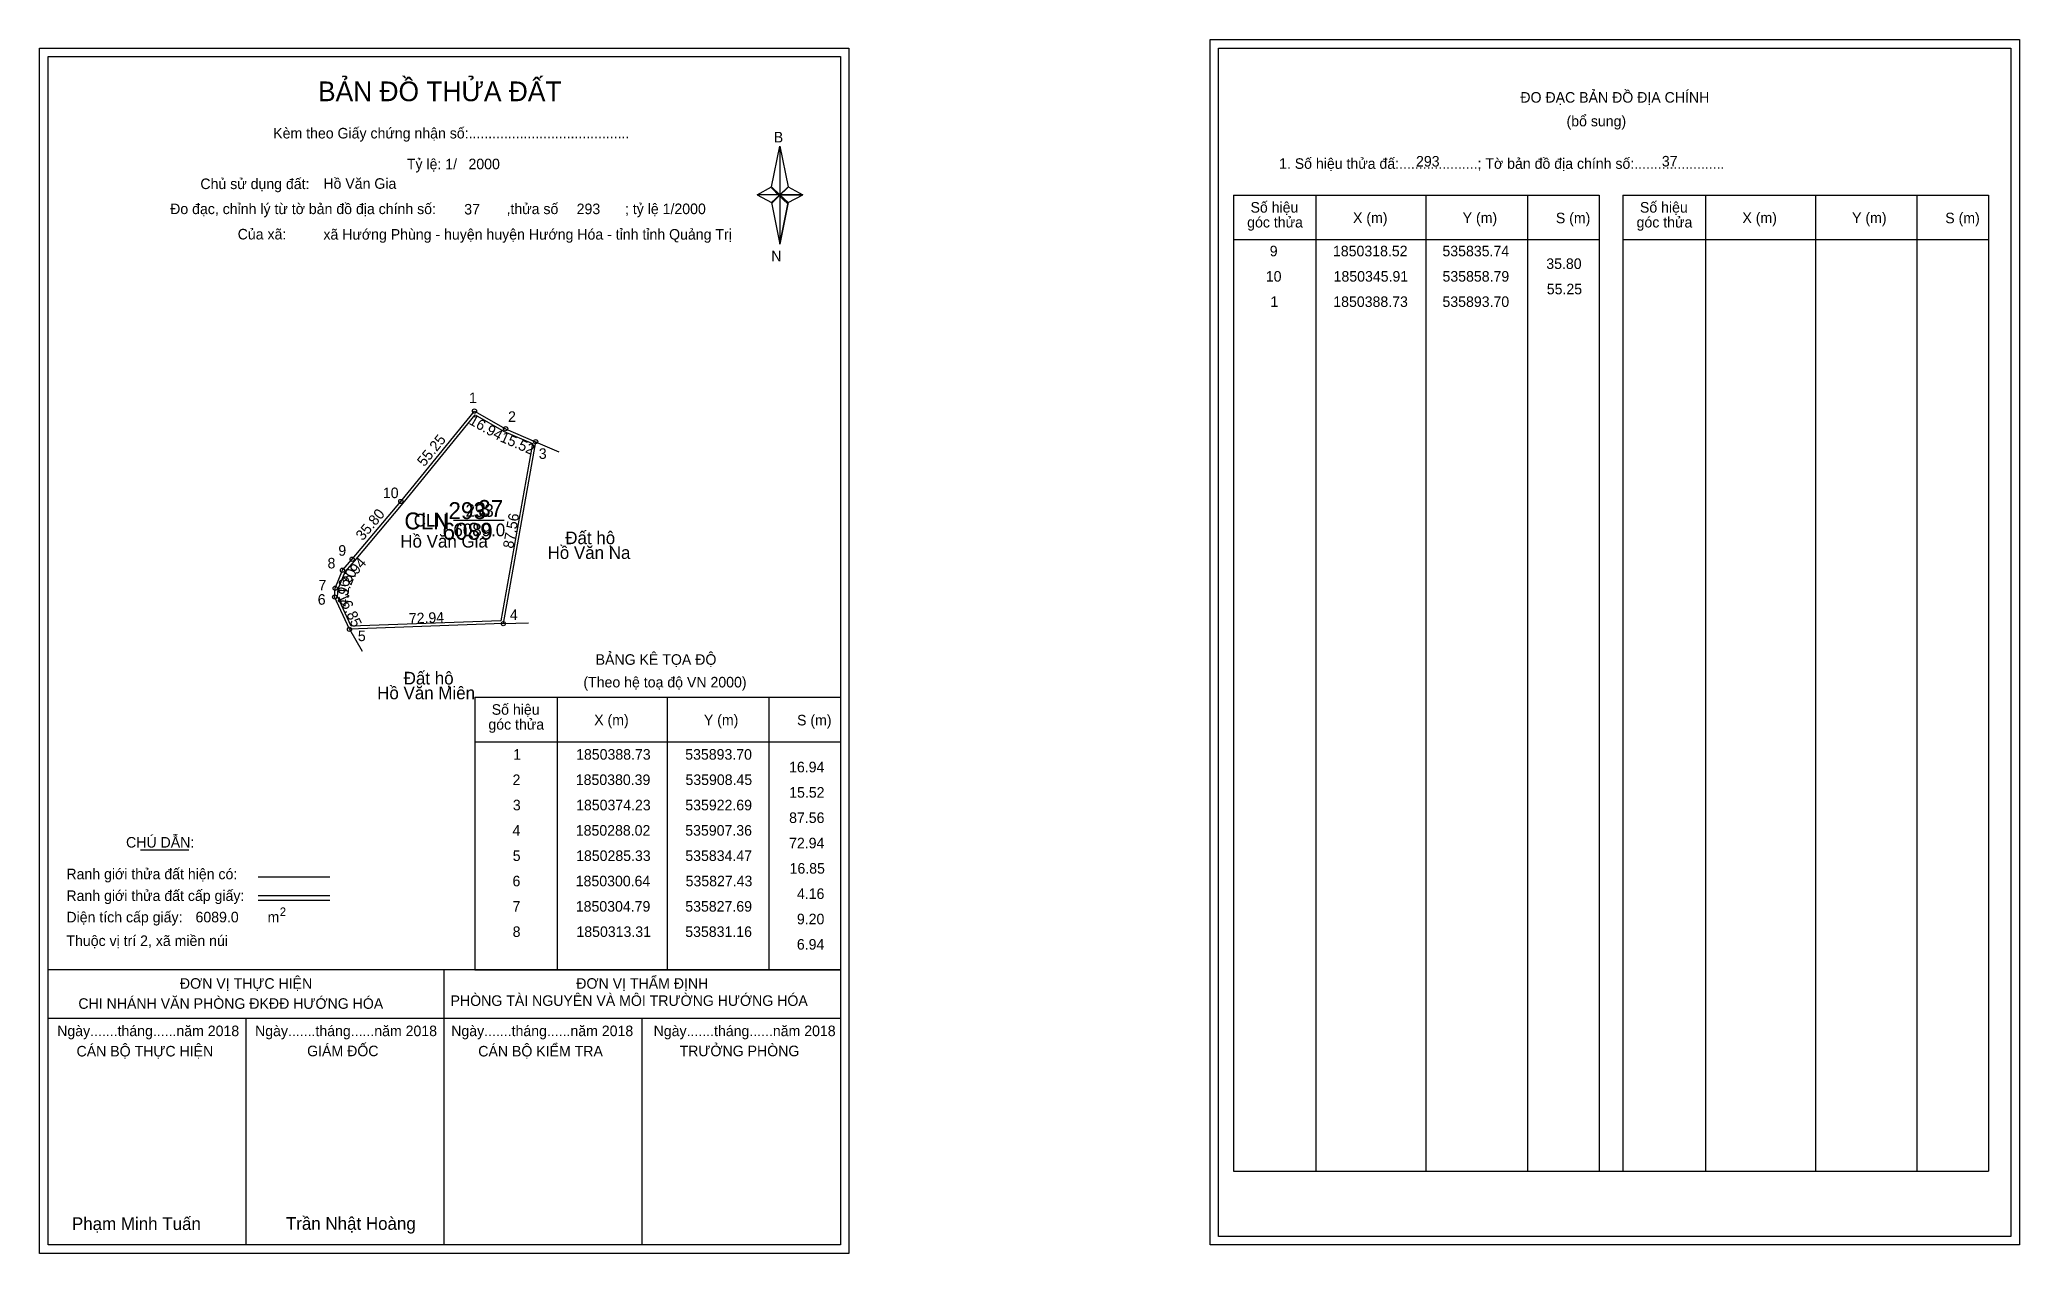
# Model space of a CAD drawing. Extents: x 535688 to 536626, y 1849990 to 1850565.
import ezdxf

# ---------------------------------------------------------------- set-up
doc = ezdxf.new("R2010")
doc.units = 0
for name, color, linetype in [('Level 1', 7, 'Continuous'), ('Level 10', 7, 'Continuous'), ('Level 11', 7, 'Continuous'), ('Level 13', 7, 'Continuous'), ('Level 2', 7, 'Continuous'), ('Level 27', 7, 'Continuous'), ('Level 3', 7, 'Continuous'), ('Level 36', 7, 'Continuous'), ('Level 4', 7, 'Continuous'), ('Level 49', 7, 'Continuous'), ('Level 5', 7, 'Continuous'), ('Level 53', 7, 'Continuous'), ('Level 55', 7, 'Continuous'), ('Level 6', 7, 'Continuous'), ('Level 63', 7, 'Continuous'), ('Level 7', 7, 'Continuous'), ('Level 9', 7, 'Continuous')]:
    doc.layers.add(name, color=color, linetype=linetype)

msp = doc.modelspace()

# ---------------------------------------------------------------- linework, layer by layer
at = {"layer": 'Level 1'}
for p, q in [((536246.3, 1850560.76), (536246.3, 1850560.76)), ((535691.65, 1850556.76), (535691.65, 1850556.76)), ((536034.5, 1850494.99), (536038.43, 1850514.27)), ((536038.43, 1850514.27), (536038.43, 1850491.22)), ((536038.43, 1850514.27), (536042.37, 1850494.99)), ((536027.61, 1850491.22), (536034.5, 1850494.99)), ((536034.5, 1850494.99), (536038.43, 1850491.22)), ((536038.14, 1850490.79), (536034.5, 1850494.55)), ((536042.07, 1850494.55), (536038.14, 1850490.79)), ((536038.14, 1850490.79), (536042.07, 1850494.55)), ((536042.37, 1850494.99), (536038.43, 1850491.22)), ((536038.43, 1850491.22), (536034.5, 1850487.54)), ((536038.14, 1850490.79), (536034.5, 1850487.1)), ((536034.5, 1850487.1), (536038.14, 1850490.79)), ((536034.5, 1850487.54), (536038.43, 1850467.82)), ((536042.07, 1850487.1), (536038.14, 1850490.79)), ((536038.43, 1850491.22), (536038.43, 1850467.82)), ((536038.43, 1850491.22), (536049.25, 1850491.22)), ((536038.43, 1850491.22), (536042.37, 1850487.54)), ((536042.37, 1850487.54), (536038.43, 1850467.82)), ((536042.37, 1850487.54), (536049.25, 1850491.22)), ((536253.36, 1850491.05), (536426.57, 1850491.05)), ((536292.54, 1850028.52), (536292.54, 1850491.05)), ((536344.69, 1850028.52), (536344.69, 1850491.05)), ((536392.63, 1850491.05), (536392.63, 1850028.52)), ((536426.57, 1850491.05), (536426.57, 1850028.52)), ((536437.88, 1850491.05), (536611.08, 1850491.05)), ((536477.06, 1850028.52), (536477.06, 1850491.05)), ((536529.2, 1850028.52), (536529.2, 1850491.05)), ((536577.15, 1850491.05), (536577.15, 1850028.52)), ((536611.08, 1850491.05), (536611.08, 1850028.52)), ((536253.36, 1850469.99), (536426.57, 1850469.99)), ((536437.88, 1850469.99), (536611.08, 1850469.99)), ((535893.84, 1850253.1), (536067.04, 1850253.1)), ((535933.02, 1850124.05), (535933.02, 1850253.1)), ((535985.16, 1850124.05), (535985.16, 1850253.1)), ((536033.11, 1850253.1), (536033.11, 1850124.05)), ((535893.84, 1850232.05), (536067.04, 1850232.05)), ((535735.49, 1850180.89), (535758.29, 1850180.89)), ((535791.22, 1850168.08), (535825.24, 1850168.08)), ((535791.22, 1850159.18), (535825.24, 1850159.18)), ((535791.22, 1850156.99), (535825.24, 1850156.99)), ((535905.31, 1850124.05), (535691.65, 1850124.05)), ((536067.04, 1850124.05), (535857.36, 1850124.05)), ((535879.35, 1849993.61), (535879.35, 1850124.05)), ((535893.84, 1850124.05), (536067.04, 1850124.05)), ((536067.05, 1850100.95), (535691.65, 1850100.95)), ((535785.5, 1849993.61), (535785.5, 1850100.95)), ((535973.2, 1849993.61), (535973.2, 1850100.95)), ((536253.36, 1850028.52), (536611.08, 1850028.52)), ((536621.7, 1849997.61), (536621.7, 1849997.61)), ((536067.04, 1849993.61), (536067.04, 1849993.61))]:
    msp.add_line(p, q, dxfattribs=at)
for points in [[(536034.5, 1850494.99), (536038.43, 1850514.27), (536038.43, 1850491.22)], [(536038.43, 1850491.22), (536042.37, 1850494.99), (536049.25, 1850491.22)], [(536027.61, 1850491.22), (536034.5, 1850487.54), (536038.43, 1850491.22)], [(536038.43, 1850491.22), (536038.43, 1850467.82), (536042.37, 1850487.54)]]:
    msp.add_lwpolyline(points, close=True, dxfattribs=at)
at = {"layer": 'Level 10'}
for points in [[(535907.36, 1850288.02), (535834.47, 1850285.33), (535827.43, 1850300.64), (535827.69, 1850304.79), (535831.16, 1850313.31), (535835.74, 1850318.52), (535858.79, 1850345.91), (535893.7, 1850388.73), (535908.45, 1850380.39), (535922.69, 1850374.23)], [(535906.18, 1850289.38), (535835.35, 1850286.76), (535828.85, 1850300.9), (535829.07, 1850304.47), (535832.37, 1850312.56), (535836.8, 1850317.61), (535859.87, 1850345.02), (535894.04, 1850386.93), (535907.83, 1850379.13), (535921.12, 1850373.38)]]:
    msp.add_lwpolyline(points, close=True, dxfattribs=at)
at = {"layer": 'Level 11'}
for centre in [(535893.7, 1850388.73), (535908.45, 1850380.39), (535922.69, 1850374.23), (535858.79, 1850345.91), (535835.74, 1850318.52), (535827.69, 1850304.79), (535831.16, 1850313.31), (535827.43, 1850300.64), (535834.47, 1850285.33), (535907.36, 1850288.02), (535907.36, 1850288.02)]:
    msp.add_circle(centre, 1, dxfattribs=at)
at = {"layer": 'Level 27'}
for p, q in [((535922.69, 1850374.23), (535933.7, 1850369.46)), ((535907.36, 1850288.02), (535919.35, 1850288.46)), ((535834.47, 1850285.33), (535840.41, 1850274.9))]:
    msp.add_line(p, q, dxfattribs=at)
at = {"layer": 'Level 3'}
for p, q in [((536253.36, 1850491.05), (536253.36, 1850028.52)), ((536437.88, 1850491.05), (536437.88, 1850028.52)), ((535893.84, 1850253.1), (535893.84, 1850124.05))]:
    msp.add_line(p, q, dxfattribs=at)
at = {"layer": 'Level 63'}
for points in [[(535687.65, 1850560.76), (536071.05, 1850560.76), (536071.05, 1849989.61), (535687.65, 1849989.61)], [(536242.3, 1850564.76), (536625.7, 1850564.76), (536625.7, 1849993.61), (536242.3, 1849993.61)], [(536246.3, 1850560.76), (536621.7, 1850560.76), (536621.7, 1849997.61), (536246.3, 1849997.61)], [(535691.65, 1850556.76), (536067.05, 1850556.76), (536067.05, 1849993.61), (535691.65, 1849993.61)]]:
    msp.add_lwpolyline(points, close=True, dxfattribs=at)
at = {"layer": 'Level 9'}
msp.add_line((535883.7, 1850337.03), (535907.78, 1850337.03), dxfattribs=at)

# ---------------------------------------------------------------- texts
at = {"layer": 'Level 1'}
for s, height, p in [('BẢN ĐỒ THỬA ĐẤT', 9.3313, (535819.58, 1850535.57)), ('ĐO ĐẠC BẢN ĐỒ ĐỊA CHÍNH', 5, (536389.25, 1850534.88)), ('Kèm theo Giấy chứng nhận số:.........................................', 5, (535798.35, 1850517.91)), ('B', 5, (536035.52, 1850516.03)), ('(bổ sung)', 5, (536411.13, 1850523.64)), ('1. Số hiệu thửa đấ:....................; Tờ bản đồ địa chính số:.......................', 5, (536274.91, 1850503.52)), ('Chủ sử dụng đất:', 5, (535763.83, 1850493.92)), ('Đo đạc, chỉnh lý từ tờ bản đồ địa chính số:                  ,thửa số                 ; tỷ lệ 1/2000', 5, (535749.51, 1850482.06)), ('Số hiệu', 5, (536261.39, 1850482.78)), ('Số hiệu', 5, (536445.91, 1850482.78)), ('Của xã:', 5, (535781.51, 1850470.06)), ('góc thửa', 5, (536259.81, 1850475.72)), ('X (m)', 5, (536309.96, 1850477.83)), ('Y (m)', 5, (536361.91, 1850477.83)), ('S (m)', 5, (536406.07, 1850477.73)), ('góc thửa', 5, (536444.32, 1850475.72)), ('X (m)', 5, (536494.47, 1850477.83)), ('Y (m)', 5, (536546.43, 1850477.83)), ('S (m)', 5, (536590.58, 1850477.73)), ('N', 5, (536034.32, 1850459.69)), ('BẢNG KÊ TỌA ĐỘ', 5, (535951.11, 1850268.51)), ('(Theo hệ toạ độ VN 2000)', 5, (535945.3, 1850257.79)), ('Số hiệu', 5, (535901.87, 1850244.84)), ('góc thửa', 5, (535900.29, 1850237.78)), ('X (m)', 5, (535950.43, 1850239.89)), ('Y (m)', 5, (536002.39, 1850239.89)), ('S (m)', 5, (536046.54, 1850239.79)), ('CHÚ DẪN:', 5, (535728.61, 1850181.9)), ('Ranh giới thửa đất hiện có:', 5, (535700.35, 1850166.9)), ('Ranh giới thửa đất cấp giấy:', 5, (535700.35, 1850156.62)), ('Diện tích cấp giấy:', 5, (535700.35, 1850146.46)), ('m', 5, (535795.66, 1850146.5)), ('2', 4, (535801.45, 1850149.52)), ('Thuộc vị trí 2, xã miền núi', 5, (535700.35, 1850135.26)), ('ĐƠN VỊ THỰC HIỆN', 5, (535754.12, 1850115.02)), ('ĐƠN VỊ THẨM ĐỊNH', 5, (535941.92, 1850115.02)), ('CHI NHÁNH VĂN PHÒNG ĐKĐĐ HƯỚNG HÓA', 5, (535706.03, 1850105.5)), ('PHÒNG TÀI NGUYÊN VÀ MÔI TRƯỜNG HƯỚNG HÓA', 5, (535882.37, 1850106.88)), ('Ngày.......tháng......năm 2018', 5, (535695.98, 1850092.55)), ('Ngày.......tháng......năm 2018', 5, (535789.73, 1850092.55)), ('GIÁM ĐỐC', 5, (535814.41, 1850083.04)), ('Ngày.......tháng......năm 2018', 5, (535882.68, 1850092.55)), ('CÁN BỘ KIỂM TRA', 5, (535895.49, 1850082.92)), ('Ngày.......tháng......năm 2018', 5, (535978.59, 1850092.55)), ('TRƯỞNG PHÒNG', 5, (535990.87, 1850083.04)), ('CÁN BỘ THỰC HIỆN', 5, (535705.15, 1850082.92)), ('Phạm Minh Tuấn', 6, (535702.97, 1850000.69)), ('Trần Nhật Hoàng', 6, (535804.35, 1850000.79))]:
    msp.add_text(s, height=height, dxfattribs=at).set_placement(p)
at = {"layer": 'Level 11'}
msp.add_text('Tỷ lệ: 1/', height=5, dxfattribs=at).set_placement((535861.66, 1850503.28))
at = {"layer": 'Level 13'}
for s, p in [('293', (535889.46, 1850338.63)), ('CLN', (535864.91, 1850334.03)), ('6089.0', (535883.71, 1850329.43))]:
    msp.add_text(s, height=6, dxfattribs=at).set_placement(p)
at = {"layer": 'Level 2'}
msp.add_text('Hồ Văn Gia', height=6, dxfattribs=at).set_placement((535858.55, 1850324.07))
at = {"layer": 'Level 3'}
msp.add_text('CLN ', height=8, dxfattribs=at).set_placement((535860.49, 1850332.67))
at = {"layer": 'Level 36'}
for s, p in [('Hồ Văn Na', (535928.33, 1850318.67)), ('Đất hộ', (535936.72, 1850325.67)), ('Hồ Văn Miên', (535847.6, 1850252.19)), ('Đất hộ', (535860.17, 1850259.19))]:
    msp.add_text(s, height=6, dxfattribs=at).set_placement(p)
at = {"layer": 'Level 4'}
msp.add_text('293', height=8, dxfattribs=at).set_placement((535881.33, 1850337.56))
at = {"layer": 'Level 49'}
for s, rotation, p in [('16.94', 330.51515, (535890.7, 1850382.84)), ('55.25', 50.81056, (535869.91, 1850362.08)), ('15.52', 336.60745, (535905.46, 1850374.49)), ('35.80', 49.91778, (535840.77, 1850326.99)), ('87.56', 79.91697, (535912.02, 1850323.36)), ('6.94', 48.68199, (535834.22, 1850306.8)), ('9.20', 67.84006, (535833.15, 1850300.7)), ('4.16', 86.41507, (535833.75, 1850295.99)), ('16.85', 294.6944, (535829.03, 1850300.98)), ('72.94', 2.11354, (535862.68, 1850287.97))]:
    msp.add_text(s, height=5, rotation=rotation, dxfattribs=at).set_placement(p)
at = {"layer": 'Level 5'}
msp.add_text('6089', height=8, dxfattribs=at).set_placement((535878.56, 1850327.78))
at = {"layer": 'Level 53'}
for s, p in [('9', (536270.51, 1850462.07)), ('1850318.52', (536300.47, 1850462.07)), ('535835.74', (536352.33, 1850462.07)), ('35.80', (536401.54, 1850456.07)), ('10', (536268.64, 1850450.07)), ('1850345.91', (536300.77, 1850450.07)), ('535858.79', (536352.36, 1850450.07)), ('55.25', (536401.77, 1850444.07)), ('1', (536270.81, 1850438.07)), ('1850388.73', (536300.62, 1850438.07)), ('535893.70', (536352.34, 1850438.07)), ('1', (535912.04, 1850223.55)), ('1850388.73', (535941.85, 1850223.55)), ('535893.70', (535993.56, 1850223.55)), ('16.94', (536042.76, 1850217.55)), ('2', (535911.74, 1850211.55)), ('1850380.39', (535941.7, 1850211.55)), ('535908.45', (535993.67, 1850211.55)), ('3', (535911.89, 1850199.55)), ('1850374.23', (535941.85, 1850199.55)), ('535922.69', (535993.59, 1850199.55)), ('15.52', (536042.82, 1850205.55)), ('4', (535911.71, 1850187.55)), ('1850288.02', (535941.7, 1850187.55)), ('535907.36', (535993.57, 1850187.55)), ('87.56', (536042.79, 1850193.55)), ('72.94', (536042.76, 1850181.55)), ('5', (535911.83, 1850175.55)), ('1850285.33', (535941.85, 1850175.55)), ('535834.47', (535993.6, 1850175.55)), ('16.85', (536043, 1850169.55)), ('6', (535911.72, 1850163.55)), ('1850300.64', (535941.67, 1850163.55)), ('535827.43', (535993.74, 1850163.55)), ('7', (535911.75, 1850151.55)), ('1850304.79', (535941.7, 1850151.55)), ('535827.69', (535993.59, 1850151.55)), ('4.16', (536046.49, 1850157.55)), ('9.20', (536046.47, 1850145.55)), ('8', (535911.79, 1850139.55)), ('1850313.31', (535942, 1850139.55)), ('535831.16', (535993.57, 1850139.55)), ('6.94', (536046.46, 1850133.55))]:
    msp.add_text(s, height=5, dxfattribs=at).set_placement(p)
at = {"layer": 'Level 55'}
for s, height, p in [('1', 0.8, (535893.48, 1850388.73)), ('0', 0.22, (535893.62, 1850388.51)), ('0', 0.22, (535893.62, 1850388.51)), ('2', 0.8, (535908.18, 1850380.39)), ('0', 0.22, (535908.37, 1850380.17)), ('0', 0.22, (535908.37, 1850380.17)), ('126', 0.22, (535922.45, 1850374.01)), ('126', 0.22, (535922.45, 1850374.01)), ('3', 0.8, (535922.44, 1850374.23)), ('0', 0.22, (535922.61, 1850374.01)), ('0', 0.22, (535922.61, 1850374.01)), ('10', 0.8, (535858.22, 1850345.91)), ('0', 0.22, (535858.71, 1850345.69)), ('0', 0.22, (535858.71, 1850345.69)), ('9', 0.8, (535835.47, 1850318.52)), ('0', 0.22, (535835.66, 1850318.3)), ('0', 0.22, (535835.66, 1850318.3)), ('7', 0.8, (535827.42, 1850304.79)), ('8', 0.8, (535830.9, 1850313.31)), ('0', 0.22, (535831.08, 1850313.09)), ('0', 0.22, (535831.08, 1850313.09)), ('6', 0.8, (535827.16, 1850300.64)), ('0', 0.22, (535827.35, 1850300.42)), ('0', 0.22, (535827.35, 1850300.42)), ('0', 0.22, (535827.61, 1850304.57)), ('0', 0.22, (535827.61, 1850304.57)), ('4', 0.8, (535907.08, 1850288.02)), ('126', 0.22, (535907.12, 1850287.8)), ('126', 0.22, (535907.12, 1850287.8)), ('0', 0.22, (535907.28, 1850287.8)), ('5', 0.8, (535834.21, 1850285.33)), ('0', 0.22, (535834.39, 1850285.11)), ('0', 0.22, (535834.39, 1850285.11)), ('0', 0.22, (535834.39, 1850285.11))]:
    msp.add_text(s, height=height, dxfattribs=at).set_placement(p)
at = {"layer": 'Level 6'}
for s, p in [('2000', (535890.86, 1850503.32)), ('293', (536339.81, 1850504.6)), ('37', (536456.3, 1850504.64)), ('Hồ Văn Gia', (535822.1, 1850494.06)), ('37', (535888.86, 1850481.88)), ('293', (535942.11, 1850482.04)), ('xã Hướng Phùng - huyện huyện Hướng Hóa - tỉnh tỉnh Quảng Trị', (535822.12, 1850469.98)), ('6089.0', (535761.53, 1850146.47))]:
    msp.add_text(s, height=5, dxfattribs=at).set_placement(p)
at = {"layer": 'Level 7'}
msp.add_text('37', height=8, dxfattribs=at).set_placement((535895.43, 1850338.59))
at = {"layer": 'Level 9'}
for s, p in [('1', (535891.12, 1850392.52)), ('2', (535909.61, 1850383.62)), ('3', (535924.18, 1850366.09)), ('10', (535850.3, 1850347.49)), ('9', (535829.2, 1850320.19)), ('8', (535824.08, 1850314.18)), ('7', (535819.77, 1850303.72)), ('6', (535819.43, 1850296.97)), ('4', (535910.47, 1850289.72)), ('5', (535838.46, 1850279.72))]:
    msp.add_text(s, height=5, dxfattribs=at).set_placement(p)

doc.saveas('drawing.dxf')
